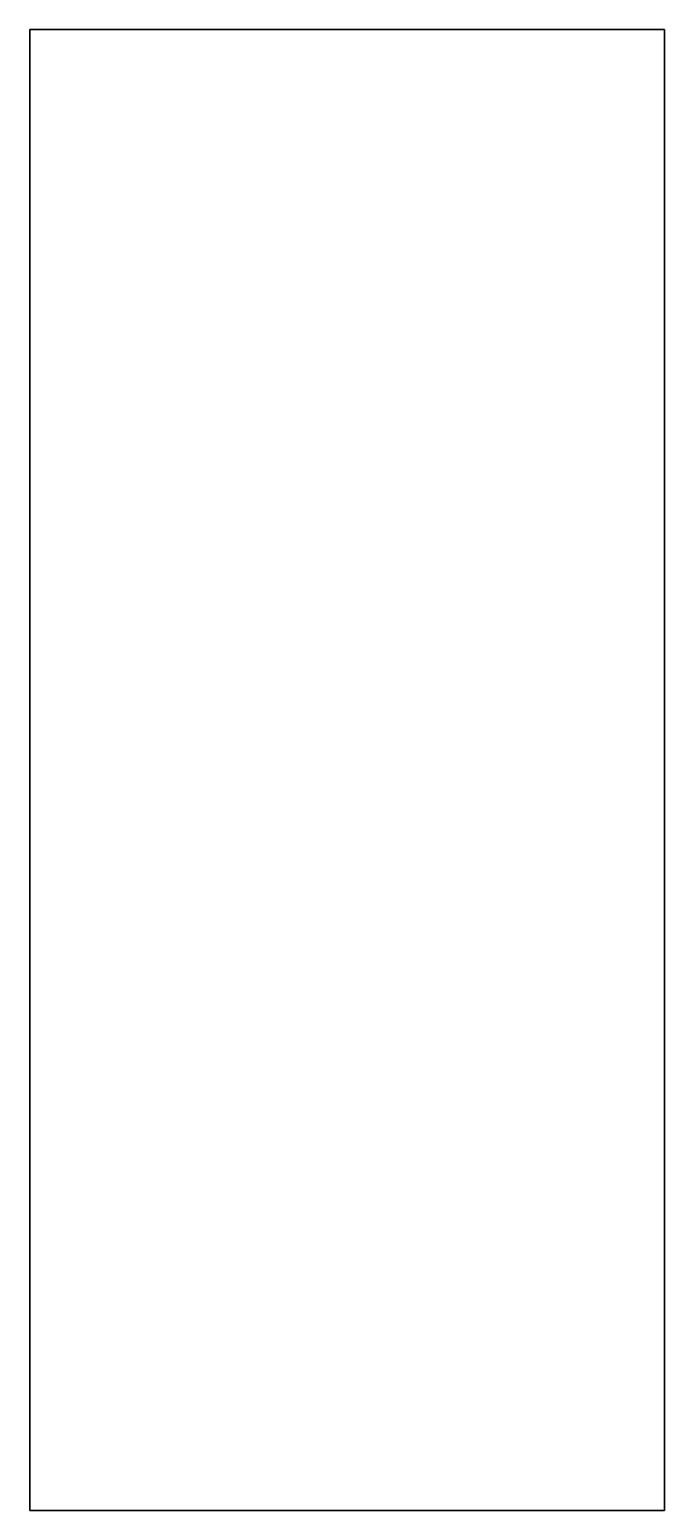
# Model space of a CAD drawing. Header units: inches. Extents: x 163.1 to 169.1, y -294.2 to -280.2.
import ezdxf

# ---------------------------------------------------------------- set-up
doc = ezdxf.new("R2010")
doc.units = ezdxf.units.IN
doc.header["$MEASUREMENT"] = 0
doc.layers.add('M101-HVAC', color=7, linetype='Continuous', lineweight=9)

msp = doc.modelspace()

# ---------------------------------------------------------------- linework, layer by layer
at = {"layer": 'M101-HVAC', "lineweight": 30}
for p, q in [((163.095, -280.175), (163.095, -294.175)), ((169.095, -280.175), (163.095, -280.175)), ((169.095, -294.175), (169.095, -280.175)), ((163.095, -294.175), (169.095, -294.175))]:
    msp.add_line(p, q, dxfattribs=at)

doc.saveas('drawing.dxf')
